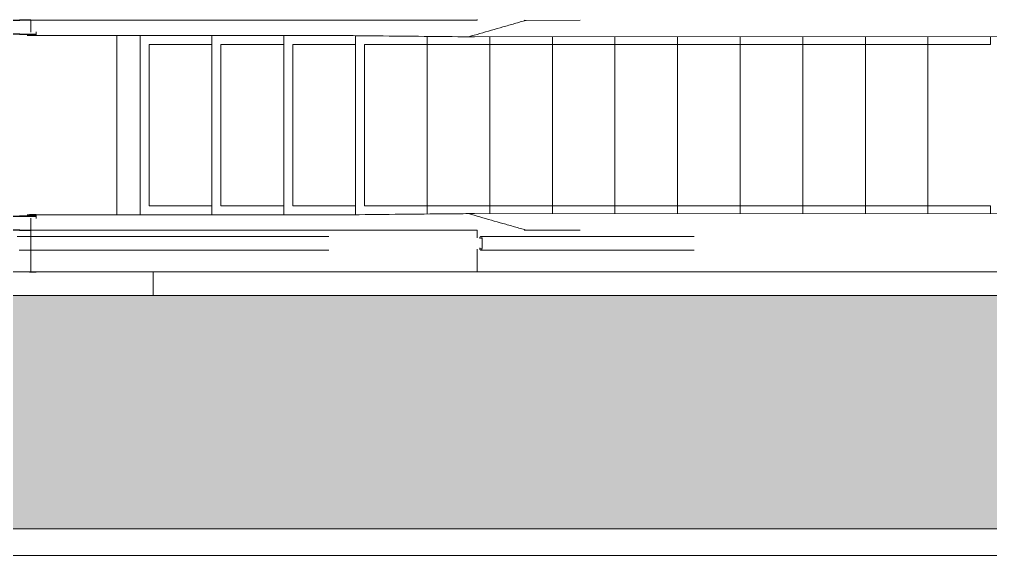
# Model space of a CAD drawing. Header units: metres. Extents: x -201 to 705, y -63 to 42.
# Drawn here: x 560.21 to 565.63, y -22.15 to -19.16 of the extents above; entities that cross this region are included whole.
import ezdxf

# ---------------------------------------------------------------- set-up
doc = ezdxf.new("R2010")
doc.units = ezdxf.units.M
doc.linetypes.add('Grid Line', pattern=[11.1125, 6.35, -1.5875, 1.5875, -1.5875])
for name, color, linetype, lineweight in [('A-----NPP', 7, 'Continuous', 9), ('A_GRID', 7, 'Continuous', 9), ('A_HATCH', 7, 'Continuous', 9), ('A_RC', 7, 'Continuous', 9), ('A_WALL', 7, 'Continuous', 9), ('G-PLANOTM', 7, 'Continuous', 9)]:
    doc.layers.add(name, color=color, linetype=linetype, lineweight=lineweight)

# ---------------------------------------------------------------- blocks, each defined once
blk = doc.blocks.new('Floors3 - Floors-4262956-14_73 _17_73_ TEKNİK KAT _FFL__ANAHTAR PLAN')
at = {"layer": 'A_RC'}
blk.add_line((-121.3542, -20.5679), (-121.3542, -20.7), dxfattribs=at)
blk = doc.blocks.new('IC-TKN-M7-S22-000-10-A1-32-K-T-6C-200_rvt-3-14_73 _17_73_ TEKNİK KAT _FFL__ANAHTAR PLAN')
at = {"layer": 'A_HATCH', "true_color": 0x787878}
h = blk.add_hatch(dxfattribs=at)
h.set_pattern_fill('FP_3', color=8, style=0, pattern_type=2)
h.set_pattern_definition([(45, (0, 0), (-0.442274, 0.442274), []), (45, (0.4423, 0), (-0.442274, 0.442274), [0.31274, -0.15637])])
h.paths.add_polyline_path([(-106.6481, -22), (-55.85, -22), (-55.85, -20.7), (-125.75, -20.7), (-125.75, -22), (-108.368, -22)])
at = {"layer": 'A-----NPP'}
blk.add_line((-125.7509, -22.15), (-83.4533, -22.15), dxfattribs=at)
at = {"layer": 'A_WALL', "lineweight": 18}
for p, q in [((-92.95, -20.7), (-125.75, -20.7)), ((-125.75, -22), (-55.85, -22))]:
    blk.add_line(p, q, dxfattribs=at)
at = {"layer": 'A_RC', "lineweight": 9}
blk.add_blockref('Floors3 - Floors-4262956-14_73 _17_73_ TEKNİK KAT _FFL__ANAHTAR PLAN', (0, 0), dxfattribs=at)
blk = doc.blocks.new('Floors3 - Floors-3714548-14_73 _17_73_ TEKNİK KAT _FFL__ANAHTAR PLAN')
at = {"layer": 'A_RC'}
blk.add_line((-121.3542, -20.5679), (-121.3542, -20.7), dxfattribs=at)
blk = doc.blocks.new('MBE MP YM Revit Family Model 697 mm 3 Basamak - MBE MP YM Revit Family Model 697 mm-3506677-14_73 _17_73_ TEKNİK KAT _FFL__ANAHTAR PLAN')
at = {"layer": 'G-PLANOTM'}
for p, q in [((-1.1179, 8.1749), (-1.1179, 7.8264)), ((-1.1198, 7.8347), (-1.12, 7.8347)), ((-1.12, 7.8347), (-1.1185, 7.8347)), ((-1.12, 7.8347), (-1.12, 7.8339)), ((-1.12, 7.8263), (-1.12, 7.8339)), ((-1.12, 7.8263), (-1.12, 7.8238)), ((-1.1185, 7.8238), (-1.12, 7.8238)), ((-1.12, 7.8185), (-1.12, 7.8238)), ((-1.12, 7.801), (-1.12, 7.8185)), ((-1.12, 7.8185), (-1.1185, 7.8185)), ((-1.12, 7.801), (-1.12, 7.7962)), ((-1.1182, 7.8347), (-1.1198, 7.8347)), ((-1.1185, 7.8347), (-1.1183, 7.8347)), ((-1.1185, 7.8339), (-1.1185, 7.8347)), ((-1.1185, 7.8339), (-1.1185, 7.8263)), ((-1.1185, 7.8238), (-1.1185, 7.8263)), ((-1.1185, 7.8185), (-1.1185, 7.8238)), ((-1.1185, 7.8185), (-1.1185, 7.801)), ((-1.1185, 7.7962), (-1.1185, 7.801)), ((-1.1182, 7.8347), (-1.118, 7.8347)), ((-1.1182, 7.7962), (-1.1182, 7.8347)), ((-1.118, 7.8412), (-1.118, 7.8347)), ((-1.118, 7.7962), (-1.118, 7.8412)), ((-0.995, 7.8264), (-1.1179, 7.8264)), ((-1.1179, 7.8264), (-0.995, 7.8264)), ((-1.1179, 7.8264), (-1.1179, 6.165)), ((-0.9965, 7.8264), (-0.995, 7.8264)), ((-0.9965, 7.8264), (-0.9965, 6.165)), ((-0.995, 7.8264), (-0.9965, 7.8264)), ((-0.9933, 7.8264), (-0.9855, 7.8264)), ((-0.9855, 7.8264), (-0.9933, 7.8264)), ((-0.9855, 7.8264), (-0.959, 7.8264)), ((-0.959, 7.8264), (-0.9855, 7.8264)), ((-0.959, 7.8264), (-0.9324, 7.8264)), ((-0.9324, 7.8264), (-0.959, 7.8264)), ((-0.9324, 7.8264), (-0.9246, 7.8264)), ((-0.9246, 7.8264), (-0.9324, 7.8264)), ((-0.8899, 7.8264), (-0.9229, 7.8264)), ((-0.9229, 7.8264), (-0.9215, 7.8264)), ((-0.9229, 7.8264), (-0.8899, 7.8264)), ((-0.9215, 7.8264), (-0.9229, 7.8264)), ((-0.9215, 6.165), (-0.9215, 7.8264)), ((-0.8849, 7.8264), (-0.8874, 7.8264)), ((-0.8185, 7.8264), (-0.8849, 7.8264)), ((-0.8849, 7.8264), (-0.8208, 7.8264)), ((-0.8849, 6.165), (-0.8849, 7.8264)), ((-0.8082, 7.8264), (-0.8082, 7.7964)), ((-0.804, 7.8447), (-0.8048, 7.8447)), ((-0.804, 7.8447), (-0.8048, 7.8447)), ((-0.804, 7.8447), (-0.8048, 7.8447)), ((-0.804, 7.8447), (-0.8048, 7.8447)), ((-0.8048, 7.8407), (-0.804, 7.8407)), ((-0.8048, 7.8407), (-0.804, 7.8407)), ((-0.8046, 7.7964), (-0.8046, 7.8264)), ((-0.804, 7.7962), (-0.804, 7.8447)), ((-0.8021, 7.8122), (-0.8021, 7.8256)), ((-0.8021, 7.8122), (-0.8006, 7.8175)), ((-0.802, 7.801), (-0.8021, 7.8122)), ((-0.8018, 7.828), (-0.8006, 7.8337)), ((-0.8015, 7.8412), (-0.8015, 7.8347)), ((-0.8015, 7.8264), (-0.8015, 7.8412)), ((-0.8015, 7.8347), (-0.8015, 7.7962)), ((-0.8015, 7.8347), (-0.8, 7.8347)), ((-0.8012, 7.8347), (-0.8015, 7.8347)), ((-0.8012, 7.8347), (-0.7998, 7.8347)), ((-0.8006, 7.8238), (-0.8006, 7.8247)), ((-0.8006, 7.8175), (-0.8006, 7.8238)), ((-0.8006, 7.8175), (-0.8005, 7.801)), ((-0.799, 7.8337), (-0.8003, 7.828)), ((-0.8, 7.8464), (-0.8, 7.8264)), ((-0.8, 7.8464), (-0.8, 7.8264)), ((-0.8, 7.8347), (-0.8, 7.8412)), ((-0.8, 7.8412), (-0.8, 7.8264)), ((-0.8, 7.8347), (-0.8, 7.7962)), ((-0.7995, 7.8347), (-0.8, 7.8347)), ((-0.7984, 7.8347), (-0.8, 7.8347)), ((-0.8, 7.8264), (-0.8, 7.7964)), ((-0.7998, 7.8347), (-0.7996, 7.8347)), ((-0.7996, 7.8347), (-0.7995, 7.8347)), ((-0.7995, 7.7962), (-0.7995, 7.8347)), ((-0.7985, 7.8347), (-0.7981, 7.8347)), ((-0.7981, 7.8347), (-0.7984, 7.8347)), ((-0.798, 7.8347), (-0.7981, 7.8347)), ((-0.798, 7.8347), (-0.7981, 7.8347)), ((-0.798, 7.7962), (-0.798, 7.8347)), ((0.2, 7.8264), (0.2, 7.8464)), ((0.2, 7.8264), (0.2, 7.8464)), ((0.2, 7.8412), (0.2, 7.8347)), ((0.2, 7.8264), (0.2, 7.8412)), ((0.2, 7.8412), (0.2, 7.8298)), ((0.2, 7.8297), (0.2, 7.8412)), ((0.2, 7.8347), (0.2015, 7.8347)), ((0.2, 7.7962), (0.2, 7.8347)), ((0.2, 7.8347), (0.2015, 7.8347)), ((0.2, 7.8267), (0.2, 7.8298)), ((0.2, 7.8267), (0.2, 7.8297)), ((0.2, 7.7964), (0.2, 7.8264)), ((0.2015, 7.8412), (0.2015, 7.8448)), ((0.2015, 7.8347), (0.2015, 7.8412)), ((0.2015, 7.8412), (0.2015, 7.8264)), ((0.2015, 7.8412), (0.2015, 7.8297)), ((0.2015, 7.8298), (0.2015, 7.8412)), ((0.2015, 7.8347), (0.2015, 7.7962)), ((0.2015, 7.8298), (0.2015, 7.8267)), ((0.2015, 7.8297), (0.2015, 7.8267)), ((0.204, 7.8447), (0.204, 7.7962)), ((0.2048, 7.8447), (0.204, 7.8447)), ((0.2048, 7.8447), (0.204, 7.8447)), ((0.2046, 7.8264), (0.2046, 7.7964)), ((0.2082, 7.7964), (0.2082, 7.8264)), ((0.2849, 7.8264), (0.2185, 7.8264)), ((0.2208, 7.8264), (0.2849, 7.8264)), ((0.2849, 7.8264), (0.2849, 6.165)), ((0.2874, 7.8264), (0.2849, 7.8264)), ((-1.12, 7.7962), (-1.1198, 7.7962)), ((-1.1198, 7.7962), (-1.1182, 7.7962)), ((-1.1183, 7.7962), (-1.1185, 7.7962)), ((-1.118, 7.7962), (-1.1182, 7.7962)), ((-0.8082, 7.7964), (-0.8208, 7.7964)), ((-0.81, 7.7962), (-0.8166, 7.7962)), ((-0.8071, 7.7962), (-0.8101, 7.7962)), ((-0.81, 7.7962), (-0.804, 7.7962)), ((-0.8082, 7.7964), (-0.8046, 7.7964)), ((-0.8015, 7.7962), (-0.8012, 7.7962)), ((-0.8013, 7.7962), (-0.7995, 7.7962)), ((-0.7998, 7.7962), (-0.8012, 7.7962)), ((-0.8, 7.7964), (-0.8, 6.1522)), ((-0.8, 7.7964), (-0.8, 6.1522)), ((-0.8, 7.7962), (-0.7984, 7.7962)), ((-0.7996, 7.7962), (-0.7998, 7.7962)), ((-0.7981, 7.7962), (-0.7997, 7.7962)), ((-0.7995, 7.7962), (-0.7996, 7.7962)), ((-0.7984, 7.7962), (-0.7981, 7.7962)), ((-0.7981, 7.7962), (-0.798, 7.7962)), ((-0.7981, 7.7962), (-0.798, 7.7962)), ((0.2, 6.1522), (0.2, 7.7964)), ((0.2, 6.1522), (0.2, 7.7964)), ((0.2015, 7.7962), (0.2, 7.7962)), ((0.204, 7.7962), (0.21, 7.7962)), ((0.2046, 7.7964), (0.2082, 7.7964)), ((0.2101, 7.7962), (0.2071, 7.7962)), ((0.2208, 7.7964), (0.2082, 7.7964)), ((0.2166, 7.7962), (0.21, 7.7962)), ((-0.8, 7.3462), (0.2, 7.3462)), ((-0.8, 7.3462), (0.2, 7.3462)), ((0.2, 7.2162), (-0.8, 7.2162)), ((-0.8, 7.2162), (0.2, 7.2162)), ((-0.75, 6.8162), (-0.75, 7.1661)), ((-0.75, 7.1661), (0.15, 7.1661)), ((0.15, 7.1661), (0.15, 6.8162)), ((-0.8, 6.8162), (-0.75, 6.8162)), ((0.2, 6.8162), (-0.8, 6.8162)), ((0.15, 6.8162), (0.2, 6.8162)), ((-0.75, 6.4162), (-0.75, 6.7661)), ((-0.75, 6.7661), (0.15, 6.7661)), ((0.15, 6.7661), (0.15, 6.4162)), ((-0.8, 6.4162), (-0.75, 6.4162)), ((0.2, 6.4162), (-0.8, 6.4162)), ((0.15, 6.4162), (0.2, 6.4162)), ((-0.75, 6.0162), (-0.75, 6.3661)), ((-0.75, 6.3661), (0.15, 6.3661)), ((0.15, 6.3661), (0.15, 6.0162)), ((-1.1179, 5.3362), (-1.1179, 6.165)), ((-0.8849, 5.3517), (-0.8849, 6.165)), ((0.2849, 6.165), (0.2849, 5.3517)), ((-0.7992, 6.0162), (-0.75, 6.0162)), ((-0.75, 6.0162), (0.15, 6.0162)), ((0.15, 6.0162), (0.1992, 6.0162)), ((-0.75, 5.6162), (-0.75, 5.9661)), ((-0.75, 5.9661), (0.15, 5.9661)), ((0.15, 5.9661), (0.15, 5.6162)), ((-0.7952, 5.6162), (-0.75, 5.6162)), ((-0.75, 5.267), (-0.75, 5.6162)), ((-0.75, 5.6162), (0.15, 5.6162)), ((0.15, 5.6162), (0.15, 5.267)), ((0.15, 5.6162), (0.1952, 5.6162)), ((-1.1179, 5.3362), (-0.9906, 5.3362)), ((-1.1179, 5.3362), (-1.1179, -2.7562)), ((-0.9965, 5.3167), (-0.9965, 4.1265)), ((-0.9273, 5.3362), (-0.8907, 5.3362)), ((-0.9215, 4.1266), (-0.9215, 5.3167)), ((-0.8849, 5.3517), (-0.8849, 5.3387)), ((-0.7967, -2.7562), (-0.7931, 5.3522)), ((0.1931, 5.3522), (0.1967, -2.7562)), ((0.2849, 5.3387), (0.2849, 5.3517)), ((-0.7938, 5.267), (-0.75, 5.267)), ((-0.75, 5.267), (0.15, 5.267)), ((-0.75, 4.9178), (-0.75, 5.267)), ((0.15, 5.267), (0.1938, 5.267)), ((0.15, 5.267), (0.15, 4.9178)), ((-0.8849, 4.7623), (-0.8848, 5.0646)), ((0.2848, 5.0646), (0.2849, 4.7628)), ((-0.7933, 4.9178), (-0.75, 4.9178)), ((-0.75, 4.9178), (0.15, 4.9178)), ((-0.75, 4.5686), (-0.75, 4.9178)), ((0.15, 4.9178), (0.1933, 4.9178)), ((0.15, 4.9178), (0.15, 4.5686)), ((-0.7934, 4.5686), (-0.75, 4.5686)), ((-0.75, 4.5686), (0.15, 4.5686)), ((-0.75, 4.2194), (-0.75, 4.5686)), ((0.15, 4.5686), (0.1934, 4.5686)), ((0.15, 4.5686), (0.15, 4.2194)), ((-0.7936, 4.2194), (-0.75, 4.2194)), ((-0.75, 4.2194), (0.15, 4.2194)), ((-0.75, 3.8703), (-0.75, 4.2194)), ((0.15, 4.2194), (0.1936, 4.2194)), ((0.15, 4.2194), (0.15, 3.8703)), ((-0.7937, 3.8703), (-0.75, 3.8703)), ((-0.75, 3.8703), (0.15, 3.8703)), ((-0.75, 3.5211), (-0.75, 3.8703)), ((0.15, 3.8703), (0.1937, 3.8703)), ((0.15, 3.8703), (0.15, 3.5211)), ((-0.7939, 3.5211), (-0.75, 3.5211)), ((-0.75, 3.5211), (0.15, 3.5211)), ((-0.75, 3.1719), (-0.75, 3.5211)), ((0.15, 3.5211), (0.1939, 3.5211)), ((0.15, 3.5211), (0.15, 3.1719)), ((-0.7941, 3.1719), (-0.75, 3.1719)), ((-0.75, 3.1719), (0.15, 3.1719)), ((-0.75, 2.8227), (-0.75, 3.1719)), ((0.15, 3.1719), (0.1941, 3.1719)), ((0.15, 3.1719), (0.15, 2.8227)), ((-0.7942, 2.8227), (-0.75, 2.8227)), ((-0.75, 2.8227), (0.15, 2.8227)), ((-0.75, 2.4735), (-0.75, 2.8227)), ((0.15, 2.8227), (0.1942, 2.8227)), ((0.15, 2.8227), (0.15, 2.4735)), ((-0.7944, 2.4735), (-0.75, 2.4735)), ((0.15, 2.4735), (0.1944, 2.4735))]:
    blk.add_line(p, q, dxfattribs=at)
at = {"layer": 'G-PLANOTM', "flags": 128}
for points in [[(-0.9965, 7.8923), (-0.9965, 7.8769), (-0.9965, 7.8615), (-0.9965, 7.846), (-0.9965, 7.8305), (-0.9965, 7.8264)], [(-0.9215, 7.8264), (-0.9215, 7.8419), (-0.9215, 7.8573), (-0.9215, 7.8728), (-0.9215, 7.8881), (-0.9215, 7.9034)], [(-0.8046, 7.8264), (-0.8053, 7.8904), (-0.8074, 7.9522), (-0.8109, 8.0098), (-0.8155, 8.0611), (-0.8213, 8.1045), (-0.8278, 8.1383), (-0.8351, 8.1615), (-0.8427, 8.1734), (-0.8504, 8.1734), (-0.858, 8.1615), (-0.8653, 8.1383), (-0.8718, 8.1045), (-0.8776, 8.0611), (-0.8822, 8.0098), (-0.8857, 7.9522), (-0.8878, 7.8904), (-0.8885, 7.8264)], [(-0.8849, 7.8264), (-0.8842, 7.8885), (-0.882, 7.9482), (-0.8784, 8.0033), (-0.8737, 8.0516), (-0.8679, 8.0912), (-0.8612, 8.1206), (-0.854, 8.1387), (-0.8466, 8.1449), (-0.8391, 8.1387), (-0.8319, 8.1206), (-0.8252, 8.0912), (-0.8194, 8.0516), (-0.8147, 8.0033), (-0.8111, 7.9482), (-0.8089, 7.8885), (-0.8082, 7.8264)], [(0.2885, 7.8264), (0.2878, 7.8904), (0.2857, 7.9522), (0.2822, 8.0098), (0.2776, 8.0611), (0.2718, 8.1045), (0.2653, 8.1383), (0.258, 8.1615), (0.2504, 8.1734), (0.2427, 8.1734), (0.2351, 8.1615), (0.2278, 8.1383), (0.2213, 8.1045), (0.2155, 8.0611), (0.2109, 8.0098), (0.2074, 7.9522), (0.2053, 7.8904), (0.2046, 7.8264)], [(0.2082, 7.8264), (0.2089, 7.8885), (0.2111, 7.9482), (0.2147, 8.0033), (0.2194, 8.0516), (0.2252, 8.0912), (0.2319, 8.1206), (0.2391, 8.1387), (0.2466, 8.1449), (0.254, 8.1387), (0.2612, 8.1206), (0.2679, 8.0912), (0.2737, 8.0516), (0.2784, 8.0033), (0.282, 7.9482), (0.2842, 7.8885), (0.2849, 7.8264)], [(-0.8021, 7.8256), (-0.8021, 7.8265), (-0.802, 7.8274), (-0.8018, 7.828)], [(-0.8006, 7.8247), (-0.801, 7.825), (-0.8015, 7.8253), (-0.8021, 7.8256)], [(-0.8013, 7.7962), (-0.8015, 7.7964), (-0.8016, 7.7968), (-0.8018, 7.7976), (-0.8019, 7.7986), (-0.802, 7.7997), (-0.802, 7.801)], [(-0.8006, 7.8337), (-0.8004, 7.8342), (-0.8002, 7.8346), (-0.8, 7.8347)], [(-0.8003, 7.828), (-0.8004, 7.8274), (-0.8005, 7.8266), (-0.8006, 7.8257), (-0.8006, 7.8247)], [(-0.8005, 7.801), (-0.8005, 7.7997), (-0.8004, 7.7986), (-0.8003, 7.7976), (-0.8001, 7.7968), (-0.7999, 7.7964), (-0.7997, 7.7962)], [(-0.7985, 7.8347), (-0.7987, 7.8346), (-0.7989, 7.8342), (-0.799, 7.8337)], [(-0.7994, 6.0285), (-0.7998, 6.0903), (-0.8, 6.1522)], [(0.2, 6.1522), (0.1998, 6.0903), (0.1994, 6.0285)], [(-0.7931, 5.3522), (-0.7931, 5.3688), (-0.793, 5.3855)], [(0.193, 5.3855), (0.1931, 5.3688), (0.1931, 5.3522)]]:
    blk.add_lwpolyline(points, dxfattribs=at)
at = {"layer": 'G-PLANOTM'}
for centre, radius, start, end in [((-0.805, 7.8412), 0.005, 0, 90), ((-0.805, 7.8412), 0.005, 0, 90), ((-0.805, 7.8412), 0.00348, 0, 90), ((-0.805, 7.8412), 0.00348, 0, 90), ((0.205, 7.8412), 0.005, 90, 180), ((0.205, 7.8412), 0.005, 90, 180), ((0.205, 7.8412), 0.005, 90, 180), ((0.205, 7.8412), 0.005, 134.427, 180), ((0.205, 7.8412), 0.00348, 90, 180), ((0.205, 7.8412), 0.00348, 90, 180), ((0.205, 7.8412), 0.00348, 90, 180)]:
    blk.add_arc(centre, radius, start, end, dxfattribs=at)
for points, knots in [([(0.2015, 7.8448), (0.2018, 7.845), (0.2023, 7.8454), (0.203, 7.8458), (0.2038, 7.8461), (0.2045, 7.8462), (0.205, 7.8462)], [0, 0, 0, 0, 0.333333, 0.5, 0.666667, 1, 1, 1, 1]), ([(0.205, 7.8447), (0.2047, 7.8447), (0.2043, 7.8447), (0.2039, 7.8445), (0.2037, 7.8444), (0.2035, 7.8444), (0.2033, 7.8443), (0.2032, 7.8442), (0.203, 7.8441), (0.2029, 7.844), (0.2027, 7.8439), (0.2026, 7.8438), (0.2025, 7.8436), (0.2023, 7.8435), (0.2022, 7.8434), (0.2021, 7.8432), (0.202, 7.843), (0.2019, 7.8429), (0.2018, 7.8427), (0.2017, 7.8425), (0.2017, 7.8423), (0.2016, 7.8421), (0.2015, 7.8419), (0.2015, 7.8416), (0.2015, 7.8414), (0.2015, 7.8412)], [0, 0, 0, 0, 0.142857, 0.214286, 0.25, 0.285714, 0.321429, 0.357143, 0.392857, 0.428571, 0.464286, 0.5, 0.535714, 0.571429, 0.607143, 0.642857, 0.678571, 0.714286, 0.75, 0.785714, 0.821429, 0.857143, 0.892857, 0.928571, 1, 1, 1, 1]), ([(-0.793, 5.3855), (-0.7934, 5.425), (-0.7945, 5.5464), (-0.7966, 5.7602), (-0.7984, 5.9386), (-0.7994, 6.0285)], [-1, -1, -1, -1, -0.8, -0.4, 0, 0, 0, 0]), ([(0.1994, 6.0285), (0.1989, 5.9835), (0.1975, 5.8492), (0.1953, 5.63), (0.1937, 5.4646), (0.193, 5.3855)], [-1, -1, -1, -1, -0.8, -0.4, 0, 0, 0, 0]), ([(-0.9965, 5.3167), (-0.9965, 5.3171), (-0.9963, 5.3181), (-0.9951, 5.3199), (-0.9928, 5.3214), (-0.9904, 5.3221), (-0.9896, 5.3223)], [0, 0, 0, 0, 0.1428571, 0.2857143, 0.5714286, 0.7142857, 0.7142857, 0.7142857, 0.7142857]), ([(-0.9855, 5.3096), (-0.9875, 5.3097), (-0.9904, 5.3102), (-0.9934, 5.3115), (-0.9952, 5.3128), (-0.9962, 5.3142), (-0.9965, 5.3153), (-0.9965, 5.3158)], [0, 0, 0, 0, 0.333333, 0.5, 0.666667, 0.833333, 1, 1, 1, 1]), ([(-0.9215, 5.3158), (-0.9215, 5.3153), (-0.9217, 5.3142), (-0.9228, 5.3128), (-0.9245, 5.3115), (-0.9276, 5.3102), (-0.9305, 5.3097), (-0.9324, 5.3096)], [0, 0, 0, 0, 0.166667, 0.333333, 0.5, 0.666667, 1, 1, 1, 1]), ([(-0.9283, 5.3223), (-0.9267, 5.3219), (-0.9242, 5.3209), (-0.9219, 5.3188), (-0.9215, 5.3174), (-0.9215, 5.3167)], [0.2857143, 0.2857143, 0.2857143, 0.2857143, 0.5714286, 0.7857143, 1, 1, 1, 1]), ([(-0.8899, 5.3362), (-0.8895, 5.3362), (-0.8884, 5.3362), (-0.887, 5.3366), (-0.886, 5.3371), (-0.8854, 5.3376), (-0.885, 5.3382), (-0.8849, 5.3386), (-0.8849, 5.3387)], [-1, -1, -1, -1, -0.857143, -0.571429, -0.428571, -0.285714, -0.142857, 0, 0, 0, 0]), ([(0.2849, 5.3387), (0.2849, 5.3385), (0.2851, 5.3379), (0.286, 5.337), (0.2877, 5.3363), (0.2892, 5.3362), (0.2899, 5.3362)], [-1, -1, -1, -1, -0.785714, -0.571429, -0.285714, 0, 0, 0, 0])]:
    blk.add_open_spline(points, degree=3, knots=knots, dxfattribs=at)
for points in [[(-0.8848, 5.0646), (-0.8787, 5.0861), (-0.8664, 5.1291), (-0.8481, 5.1935), (-0.8297, 5.2577), (-0.8114, 5.3217), (-0.7991, 5.3643), (-0.793, 5.3855)], [(0.193, 5.3855), (0.1991, 5.3643), (0.2114, 5.3217), (0.2297, 5.2577), (0.2481, 5.1935), (0.2664, 5.1291), (0.2787, 5.0861), (0.2848, 5.0646)], [(-0.9875, 5.315), (-0.9873, 5.3149), (-0.9868, 5.3146), (-0.9862, 5.3145), (-0.9859, 5.3144)], [(-0.9871, 5.3228), (-0.9862, 5.3229), (-0.9853, 5.3229), (-0.9844, 5.3229)], [(-0.9859, 5.3186), (-0.9862, 5.3185), (-0.9865, 5.3184), (-0.9868, 5.3183)], [(-0.959, 5.309), (-0.9634, 5.309), (-0.9723, 5.3091), (-0.9811, 5.3094), (-0.9855, 5.3096)], [(-0.9324, 5.3096), (-0.9368, 5.3094), (-0.9457, 5.3091), (-0.9546, 5.309), (-0.959, 5.309)], [(-0.9336, 5.3229), (-0.9327, 5.3229), (-0.9318, 5.3229), (-0.9309, 5.3228)], [(-0.9312, 5.3183), (-0.9314, 5.3184), (-0.9317, 5.3185), (-0.932, 5.3186)], [(-0.932, 5.3144), (-0.9314, 5.3145), (-0.9309, 5.3147), (-0.9305, 5.315)], [(-0.8848, 5.0646), (-0.8848, 5.068), (-0.8848, 5.0715), (-0.8849, 5.0749)], [(0.2849, 5.0747), (0.2848, 5.0713), (0.2848, 5.068), (0.2848, 5.0646)]]:
    blk.add_open_spline(points, degree=3, dxfattribs=at)

msp = doc.modelspace()

# ---------------------------------------------------------------- linework, layer by layer
at = {"layer": 'A_GRID', "color": 253, "linetype": 'Grid Line', "true_color": 0xaaaaaa}
msp.add_line((699.3535, -20.7), (486.527, -20.7), dxfattribs=at)

# ---------------------------------------------------------------- block references
at = {"lineweight": 5}
msp.add_blockref('IC-TKN-M7-S22-000-10-A1-32-K-T-6C-200_rvt-3-14_73 _17_73_ TEKNİK KAT _FFL__ANAHTAR PLAN', (682.3136, 0), dxfattribs=at)
at = {"layer": 'A_RC'}
msp.add_blockref('Floors3 - Floors-3714548-14_73 _17_73_ TEKNİK KAT _FFL__ANAHTAR PLAN', (682.3136, 0), dxfattribs=at)
at = {"layer": 'G-PLANOTM', "rotation": 89.99999999999964}
msp.add_blockref('MBE MP YM Revit Family Model 697 mm 3 Basamak - MBE MP YM Revit Family Model 697 mm-3506677-14_73 _17_73_ TEKNİK KAT _FFL__ANAHTAR PLAN', (568.1043, -19.45), dxfattribs=at)

doc.saveas('drawing.dxf')
